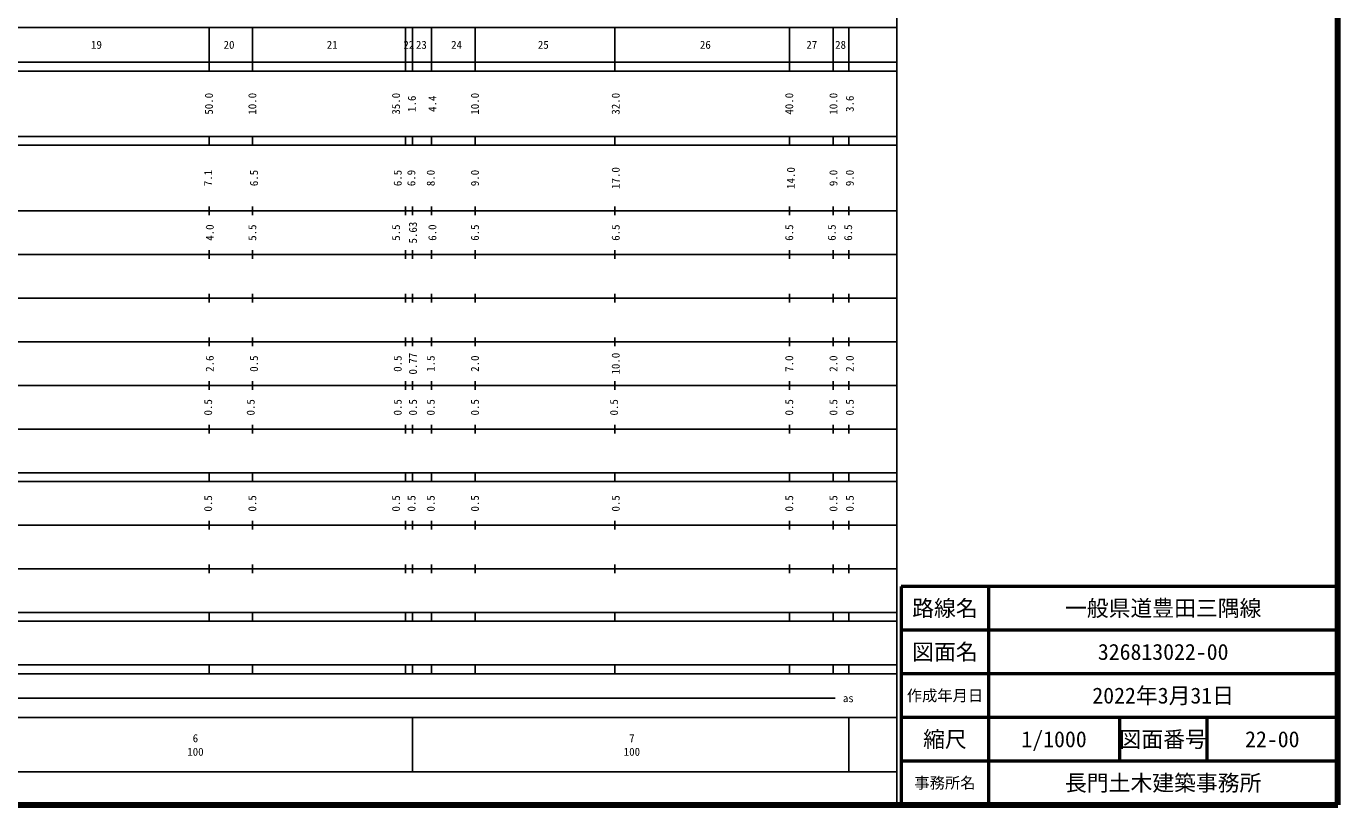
# Model space of a CAD drawing. Units: millimetres on the paper, enlarged 1000 times. Extents: x 40000 to 680000, y 20000 to 380000.
# Drawn here: x 379524 to 680000, y 20000 to 198249 of the extents above; entities that cross this region are included whole.
import ezdxf
from ezdxf.enums import TextEntityAlignment as Align

# ---------------------------------------------------------------- set-up
doc = ezdxf.new("R2010")
doc.units = ezdxf.units.MM
doc.header["$LTSCALE"] = 1000
for name, color, linetype, lineweight in [('M-TTL', 2, 'Continuous', 140), ('M-TTL-BAND', 7, 'Continuous', 25), ('M-TTL-FRAM', 2, 'Continuous', 50), ('M-TTL-LINE', 7, 'Continuous', 50), ('M-TTL-TXT', 7, 'Continuous', 13)]:
    doc.layers.add(name, color=color, linetype=linetype, lineweight=lineweight)
doc.styles.add('ＭＳ ゴシック', font='')
doc.styles.get('ＭＳ ゴシック').set_extended_font_data('MS Gothic')

msp = doc.modelspace()

# ---------------------------------------------------------------- linework, layer by layer
at = {"layer": 'M-TTL'}
for p, q in [((680000, 20000), (680000, 380000)), ((40000, 20000), (680000, 20000))]:
    msp.add_line(p, q, dxfattribs=at)
at = {"layer": 'M-TTL-BAND'}
for p, q in [((579000, 20000), (579000, 370000)), ((68000, 198000), (579000, 198000)), ((421400, 198000), (421400, 188000)), ((431400, 198000), (431400, 188000)), ((466400, 198000), (466400, 188000)), ((468000, 198000), (468000, 188000)), ((472400, 198000), (472400, 188000)), ((482400, 198000), (482400, 188000)), ((514400, 198000), (514400, 188000)), ((554400, 198000), (554400, 188000)), ((564400, 198000), (564400, 188000)), ((568000, 198000), (568000, 188000)), ((40000, 190000), (579000, 190000)), ((40000, 188000), (579000, 188000)), ((40000, 173000), (579000, 173000)), ((421400, 173000), (421400, 171000)), ((431400, 173000), (431400, 171000)), ((466400, 173000), (466400, 171000)), ((468000, 171000), (468000, 173000)), ((472400, 173000), (472400, 171000)), ((482400, 173000), (482400, 171000)), ((514400, 173000), (514400, 171000)), ((554400, 173000), (554400, 171000)), ((564400, 173000), (564400, 171000)), ((568000, 171000), (568000, 173000)), ((40000, 171000), (579000, 171000)), ((421400, 157000), (421400, 155000)), ((431400, 157000), (431400, 155000)), ((466400, 157000), (466400, 155000)), ((468000, 155000), (468000, 157000)), ((472400, 157000), (472400, 155000)), ((482400, 157000), (482400, 155000)), ((514400, 157000), (514400, 155000)), ((554400, 157000), (554400, 155000)), ((564400, 157000), (564400, 155000)), ((568000, 155000), (568000, 157000)), ((40000, 156000), (579000, 156000)), ((46000, 146000), (579000, 146000)), ((421400, 147000), (421400, 145000)), ((431400, 147000), (431400, 145000)), ((466400, 147000), (466400, 145000)), ((468000, 145000), (468000, 147000)), ((472400, 147000), (472400, 145000)), ((482400, 147000), (482400, 145000)), ((514400, 147000), (514400, 145000)), ((554400, 147000), (554400, 145000)), ((564400, 147000), (564400, 145000)), ((568000, 145000), (568000, 147000)), ((52000, 136000), (579000, 136000)), ((421400, 137000), (421400, 135000)), ((431400, 137000), (431400, 135000)), ((466400, 137000), (466400, 135000)), ((468000, 135000), (468000, 137000)), ((472400, 137000), (472400, 135000)), ((482400, 137000), (482400, 135000)), ((514400, 137000), (514400, 135000)), ((554400, 137000), (554400, 135000)), ((564400, 137000), (564400, 135000)), ((568000, 135000), (568000, 137000)), ((421400, 127000), (421400, 125000)), ((431400, 127000), (431400, 125000)), ((466400, 127000), (466400, 125000)), ((468000, 125000), (468000, 127000)), ((472400, 127000), (472400, 125000)), ((482400, 127000), (482400, 125000)), ((514400, 127000), (514400, 125000)), ((554400, 127000), (554400, 125000)), ((564400, 127000), (564400, 125000)), ((568000, 125000), (568000, 127000)), ((46000, 126000), (579000, 126000)), ((52000, 116000), (579000, 116000)), ((421400, 117000), (421400, 115000)), ((431400, 117000), (431400, 115000)), ((466400, 117000), (466400, 115000)), ((468000, 115000), (468000, 117000)), ((472400, 117000), (472400, 115000)), ((482400, 117000), (482400, 115000)), ((514400, 117000), (514400, 115000)), ((554400, 117000), (554400, 115000)), ((564400, 117000), (564400, 115000)), ((568000, 115000), (568000, 117000)), ((46000, 106000), (579000, 106000)), ((421400, 107000), (421400, 105000)), ((431400, 107000), (431400, 105000)), ((466400, 107000), (466400, 105000)), ((468000, 105000), (468000, 107000)), ((472400, 107000), (472400, 105000)), ((482400, 107000), (482400, 105000)), ((514400, 107000), (514400, 105000)), ((554400, 107000), (554400, 105000)), ((564400, 107000), (564400, 105000)), ((568000, 105000), (568000, 107000)), ((40000, 96000), (579000, 96000)), ((40000, 94000), (579000, 94000)), ((421400, 96000), (421400, 94000)), ((431400, 96000), (431400, 94000)), ((466400, 96000), (466400, 94000)), ((468000, 94000), (468000, 96000)), ((472400, 96000), (472400, 94000)), ((482400, 96000), (482400, 94000)), ((514400, 96000), (514400, 94000)), ((554400, 96000), (554400, 94000)), ((564400, 96000), (564400, 94000)), ((568000, 94000), (568000, 96000)), ((421400, 85000), (421400, 83000)), ((431400, 85000), (431400, 83000)), ((466400, 85000), (466400, 83000)), ((468000, 83000), (468000, 85000)), ((472400, 85000), (472400, 83000)), ((482400, 85000), (482400, 83000)), ((514400, 85000), (514400, 83000)), ((554400, 85000), (554400, 83000)), ((564400, 85000), (564400, 83000)), ((568000, 83000), (568000, 85000)), ((49000, 84000), (579000, 84000)), ((40000, 74000), (579000, 74000)), ((421400, 75000), (421400, 73000)), ((431400, 75000), (431400, 73000)), ((466400, 75000), (466400, 73000)), ((468000, 73000), (468000, 75000)), ((472400, 75000), (472400, 73000)), ((482400, 75000), (482400, 73000)), ((514400, 75000), (514400, 73000)), ((554400, 75000), (554400, 73000)), ((564400, 75000), (564400, 73000)), ((568000, 73000), (568000, 75000)), ((40000, 64000), (579000, 64000)), ((421400, 64000), (421400, 62000)), ((431400, 64000), (431400, 62000)), ((466400, 64000), (466400, 62000)), ((468000, 62000), (468000, 64000)), ((472400, 64000), (472400, 62000)), ((482400, 64000), (482400, 62000)), ((514400, 64000), (514400, 62000)), ((554400, 64000), (554400, 62000)), ((564400, 64000), (564400, 62000)), ((568000, 62000), (568000, 64000)), ((40000, 62000), (579000, 62000)), ((40000, 52000), (579000, 52000)), ((421400, 52000), (421400, 50000)), ((431400, 52000), (431400, 50000)), ((466400, 52000), (466400, 50000)), ((468000, 50000), (468000, 52000)), ((472400, 52000), (472400, 50000)), ((482400, 52000), (482400, 50000)), ((514400, 52000), (514400, 50000)), ((554400, 52000), (554400, 50000)), ((564400, 52000), (564400, 50000)), ((568000, 50000), (568000, 52000)), ((40000, 50000), (579000, 50000)), ((183268, 44406), (564856, 44406)), ((40000, 40000), (579000, 40000)), ((468000, 40000), (468000, 27500)), ((568000, 40000), (568000, 27500)), ((68000, 27500), (579000, 27500))]:
    msp.add_line(p, q, dxfattribs=at)
at = {"layer": 'M-TTL-FRAM'}
for p, q in [((680000, 70000), (580000, 70000)), ((580000, 70000), (580000, 20000))]:
    msp.add_line(p, q, dxfattribs=at)
at = {"layer": 'M-TTL-LINE'}
for p, q in [((600000, 70000), (600000, 20000)), ((680000, 60000), (580000, 60000)), ((680000, 50000), (580000, 50000)), ((680000, 40000), (580000, 40000)), ((630000, 40000), (630000, 30000)), ((650000, 40000), (650000, 30000)), ((680000, 30000), (580000, 30000))]:
    msp.add_line(p, q, dxfattribs=at)

# ---------------------------------------------------------------- texts
at = {"layer": 'M-TTL-BAND', "style": 'ＭＳ ゴシック'}
for s, p in [('19', (395612, 194000)), ('20', (425988, 194000)), ('21', (449614, 194000)), ('22', (467178, 194000)), ('23', (470053, 194000)), ('24', (478115, 194000)), ('25', (497990, 194000)), ('26', (535117, 194000)), ('27', (559493, 194000)), ('28', (566090, 194000)), ('as', (567856, 44406)), ('6', (418288, 35238)), ('7', (518288, 35238)), ('100', (418288, 32131)), ('100', (518288, 32131))]:
    msp.add_text(s, height=1833, dxfattribs=at).set_placement(p, align=Align.MIDDLE_CENTER)
for s, p in [('50.0', (421376, 180500)), ('10.0', (431314, 180500)), ('35.0', (464238, 180500)), ('1.6', (467866, 180500)), ('4.4', (472566, 180500)), ('10.0', (482316, 180500)), ('32.0', (514567, 180500)), ('40.0', (554319, 180500)), ('10.0', (564444, 180500)), ('3.6', (568194, 180500)), ('17.0', (514567, 163500)), ('14.0', (554694, 163500)), ('7.1', (421189, 163500)), ('6.5', (431689, 163500)), ('6.5', (464613, 163500)), ('6.9', (467739, 163500)), ('8.0', (472191, 163500)), ('9.0', (482316, 163500)), ('9.0', (564444, 163500)), ('9.0', (568194, 163500)), ('5.63', (468114, 151000)), ('4.0', (421564, 151000)), ('5.5', (431314, 151000)), ('5.5', (464238, 151000)), ('6.0', (472566, 151000)), ('6.5', (482316, 151000)), ('6.5', (514567, 151000)), ('6.5', (554319, 151000)), ('6.5', (564069, 151000)), ('6.5', (567819, 151000)), ('0.77', (468114, 121000)), ('10.0', (514567, 121000)), ('2.6', (421564, 121000)), ('0.5', (431689, 121000)), ('0.5', (464613, 121000)), ('1.5', (472191, 121000)), ('2.0', (482316, 121000)), ('7.0', (554319, 121000)), ('2.0', (564444, 121000)), ('2.0', (568194, 121000)), ('0.5', (421189, 111000)), ('0.5', (430939, 111000)), ('0.5', (464613, 111000)), ('0.5', (468114, 111000)), ('0.5', (472191, 111000)), ('0.5', (482316, 111000)), ('0.5', (514192, 111000)), ('0.5', (554319, 111000)), ('0.5', (564444, 111000)), ('0.5', (568194, 111000)), ('0.5', (421189, 89000)), ('0.5', (431314, 89000)), ('0.5', (464238, 89000)), ('0.5', (467791, 89000)), ('0.5', (472191, 89000)), ('0.5', (482316, 89000)), ('0.5', (514567, 89000)), ('0.5', (554319, 89000)), ('0.5', (564444, 89000)), ('0.5', (568194, 89000))]:
    msp.add_text(s, height=1833, rotation=90, dxfattribs=at).set_placement(p, align=Align.MIDDLE_CENTER)
at = {"layer": 'M-TTL-TXT', "style": 'ＭＳ ゴシック'}
for s, height, p in [('路線名', 3666, (590000, 65000)), ('一般県道豊田三隅線', 3666, (640000, 65000)), ('図面名', 3666, (590000, 55000)), ('326813022-00', 3666, (640000, 55000)), ('作成年月日', 2566, (590000, 45000)), ('2022年3月31日', 3666, (640000, 45000)), ('縮尺', 3666, (590000, 35000)), ('1/1000', 3666, (615000, 35000)), ('図面番号', 3666, (640000, 35000)), ('22-00', 3666, (665000, 35000)), ('長門土木建築事務所', 3666, (640000, 25000)), ('事務所名', 2566, (590000, 25000))]:
    msp.add_text(s, height=height, dxfattribs=at).set_placement(p, align=Align.MIDDLE_CENTER)

doc.saveas('drawing.dxf')
